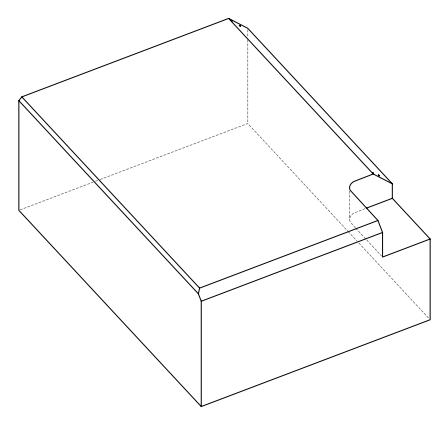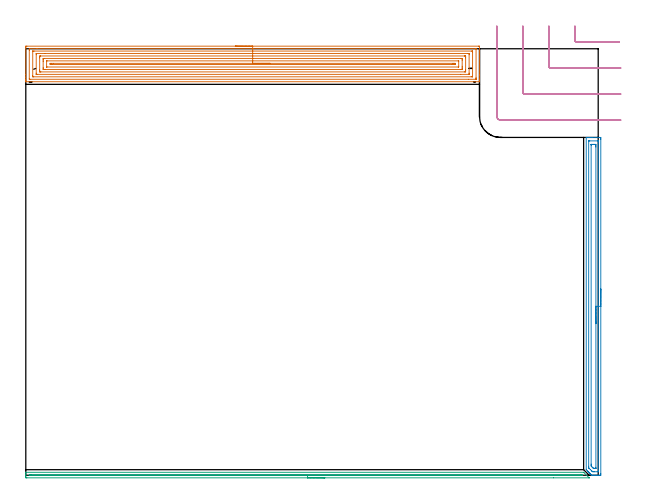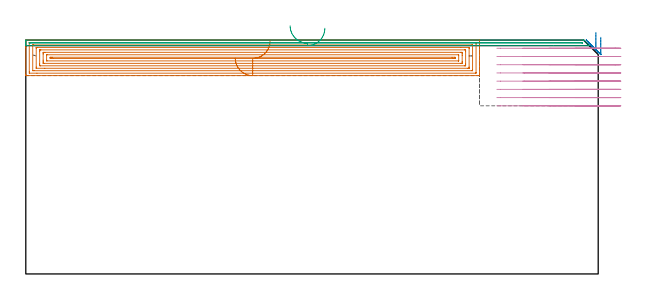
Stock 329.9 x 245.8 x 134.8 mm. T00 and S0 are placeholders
(PLAN: 4 operations, 1 tool changes, 33.1 min)
(1 AREA_MILL | FG_CHAMFER_SURFACE | UGT0205_001 | 16.98 min | 56615 mm3)
(2 AREA_MILL_1 | FG_CHAMFER_SURFACE_1 | UGT0205_001 | 4.89 min | 7050 mm3)
(3 AREA_MILL_2 | FG_CHAMFER_SURFACE_2 | UGT0205_001 | 5.31 min | 1663 mm3)
(4 MILL_CORNER_NOTCH_RECTANGULAR | CORNER_NOTCH_RECTANGULAR | UGT0201_094 | Follow Part, ap 5, ae 75% | 5.88 min | 129437 mm3)
(TOOL UGT0205_001 | Chamfer Mill 20 x 3 x 45 deg. | D20 FL50 Z2)
(TOOL UGT0201_094 | End mill 20 mm | D20 FL38 Z4)
(OP 1 AREA_MILL)
G17 G21 G94 G90
T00 M6
G54
G17 G0 G90 X120.75 Y247.3 S1061 M3
G43 Z144.8 H0
Z124.3
G94 G1 X120.788 Z123.428 F250.
X120.902 Z122.564
X121.091 Z121.712
X121.353 Z120.88
X121.687 Z120.074
X122.09 Z119.3
X122.558 Z118.564
X123.09 Z117.872
X123.679 Z117.229
X124.322 Z116.64
X125.014 Z116.109
X125.75 Z115.64
X126.524 Z115.237
X127.33 Z114.903
X128.162 Z114.641
X129.014 Z114.452
X129.878 Z114.338
X130.75 Z114.3
X260.869
X261.253 Y247.296 Z114.302
X261.49 Y247.292 Z114.306
X261.5 Y247.052 Z114.546
Y230.591 Z131.005
Y228.194 Z133.401
Y227.466 Z134.134
Y227.219 Z134.381
Y226.827 Z134.764
X261.491 Y226.803 Z134.788
X261.316 Y226.8 Z134.8
X0.184
X0.01 Y226.803 Z134.788
X0.008 Y226.826 Z134.765
X0. Y227.219 Z134.381
Y227.466 Z134.134
Y228.194 Z133.401
Y229.444 Z132.153
Y230.851 Z130.745
Y246.531 Z115.067
X0.003 Y246.791 Z114.806
X0.009 Y247.292 Z114.306
X0.122 Y247.295 Z114.303
X0.631 Y247.3 Z114.3
X130.75
Y245.886 Z115.714
X259.101 Y245.885 Z115.715
X259.49 Y245.872 Z115.728
X259.495 Y245.752 Z115.848
X259.499 Y245.49 Z116.11
X259.5 Y229.08 Z132.52
X259.499 Y228.666 Z132.934
X259.49 Y228.25 Z133.35
X259.482 Y228.22 Z133.38
X259.462 Y228.218 Z133.382
X259.408 Y228.215 Z133.385
X255.084 Y228.214 Z133.386
X2.399 Y228.215 Z133.385
X2.01 Y228.228 Z133.372
X2.005 Y228.348 Z133.252
X2.001 Y228.609 Z132.991
X2. Y245.02 Z116.58
X2.001 Y245.434 Z116.166
X2.01 Y245.85 Z115.75
X2.018 Y245.88 Z115.72
X2.038 Y245.882 Z115.718
X2.092 Y245.885 Z115.715
X6.43 Y245.886 Z115.714
X130.75
Y244.472 Z117.128
X256.951 Y244.471 Z117.129
X257.292 Y244.47 Z117.13
X257.405 Y244.468 Z117.132
X257.486 Y244.465 Z117.135
X257.492 Y244.341 Z117.259
X257.498 Y244.134 Z117.466
X257.5 Y243.928 Z117.672
X257.499 Y229.76 Z131.84
X257.495 Y229.691 Z131.909
X257.49 Y229.641 Z131.959
X257.46 Y229.635 Z131.965
X257.292 Y229.633 Z131.967
X256.737 Y229.629 Z131.971
X4.549
X4.208 Y229.63 Z131.97
X4.095 Y229.632 Z131.968
X4.014 Y229.635 Z131.965
X4.008 Y229.76 Z131.84
X4.003 Y229.966 Z131.634
X4. Y230.171 Z131.429
X4.001 Y244.34 Z117.26
X4.005 Y244.409 Z117.191
X4.01 Y244.459 Z117.141
X4.04 Y244.465 Z117.135
X4.208 Y244.467 Z117.133
X4.763 Y244.471 Z117.129
X130.75 Y244.472 Z117.128
Y243.057 Z118.543
X254.802
X255.378 Y243.056 Z118.544
X255.436 Y243.054 Z118.546
X255.476 Y243.051 Z118.549
X255.49 Y243.047 Z118.553
X255.492 Y243.024 Z118.576
X255.496 Y242.805 Z118.795
X255.5 Y242.366 Z119.234
Y231.74 Z129.86
X255.496 Y231.295 Z130.305
X255.492 Y231.075 Z130.525
X255.49 Y231.053 Z130.547
X255.469 Y231.05 Z130.55
X255.41 Y231.046 Z130.554
X255.309 Y231.044 Z130.556
X250.66 Y231.043 Z130.557
X6.698
X6.122 Y231.044 Z130.556
X6.064 Y231.046 Z130.554
X6.024 Y231.049 Z130.551
X6.01 Y231.053 Z130.547
X6.008 Y231.076 Z130.524
X6.004 Y231.295 Z130.305
X6. Y231.733 Z129.867
Y242.36 Z119.24
X6.004 Y242.805 Z118.795
X6.008 Y243.025 Z118.575
X6.01 Y243.047 Z118.553
X6.031 Y243.05 Z118.55
X6.09 Y243.054 Z118.546
X6.191 Y243.056 Z118.544
X10.949 Y243.057 Z118.543
X130.75
Y241.643 Z119.957
X252.82 Y241.642 Z119.958
X252.987 Y241.641 Z119.959
X253.321 Y241.636 Z119.964
X253.49 Y241.627 Z119.973
X253.494 Y241.574 Z120.026
X253.496 Y241.478 Z120.122
X253.5 Y240.805 Z120.795
Y240.592 Z121.008
Y233.508 Z128.092
X253.497 Y232.838 Z128.762
X253.49 Y232.622 Z128.978
X253.479 Y232.464 Z129.136
X253.154 Y232.459 Z129.141
X252.987 Y232.458 Z129.142
X8.68
X8.513 Y232.459 Z129.141
X8.179 Y232.464 Z129.136
X8.01 Y232.473 Z129.127
X8.006 Y232.526 Z129.074
X8.004 Y232.622 Z128.978
X8. Y233.295 Z128.305
Y233.508 Z128.092
Y240.592 Z121.008
X8.003 Y241.262 Z120.338
X8.01 Y241.478 Z120.122
X8.021 Y241.636 Z119.964
X8.346 Y241.641 Z119.959
X8.513 Y241.642 Z119.958
X130.75 Y241.643 Z119.957
Y240.229 Z121.371
X250.505 Y240.228 Z121.372
X251.032 Y240.226 Z121.374
X251.406 Y240.222 Z121.378
X251.49 Y240.216 Z121.384
X251.496 Y240.133 Z121.467
X251.499 Y239.707 Z121.893
X251.5 Y239.243 Z122.357
Y235.701 Z125.899
Y234.815 Z126.785
X251.497 Y234.393 Z127.207
X251.492 Y233.938 Z127.662
X251.484 Y233.878 Z127.722
X251.427 Y233.876 Z127.724
X251.295 Y233.873 Z127.727
X251.032 Y233.872 Z127.728
X250.665 Y233.871 Z127.729
X10.995 Y233.872 Z127.728
X10.468 Y233.874 Z127.726
X10.094 Y233.878 Z127.722
X10.01 Y233.884 Z127.716
X10.004 Y233.967 Z127.633
X10.001 Y234.393 Z127.207
X10. Y234.857 Z126.743
Y238.399 Z123.201
Y239.285 Z122.315
X10.003 Y239.707 Z121.893
X10.008 Y240.162 Z121.438
X10.016 Y240.222 Z121.378
X10.073 Y240.224 Z121.376
X10.205 Y240.227 Z121.373
X10.468 Y240.228 Z121.372
X10.835 Y240.229 Z121.371
X130.75
Y238.815 Z122.785
X249.25
X249.461 Y238.81 Z122.79
X249.483 Y238.808 Z122.792
X249.49 Y238.799 Z122.801
X249.497 Y238.771 Z122.829
X249.499 Y238.742 Z122.858
X249.5 Y238.712 Z122.888
X249.499 Y235.656 Z125.944
X249.496 Y235.486 Z126.114
X249.49 Y235.351 Z126.249
X249.483 Y235.292 Z126.308
X249.237 Y235.285 Z126.315
X12.25
X12.039 Y235.29 Z126.31
X12.017 Y235.292 Z126.308
X12.01 Y235.301 Z126.299
X12.003 Y235.329 Z126.271
X12.001 Y235.358 Z126.242
X12. Y235.388 Z126.212
X12.001 Y238.444 Z123.156
X12.004 Y238.614 Z122.986
X12.01 Y238.749 Z122.851
X12.017 Y238.808 Z122.792
X12.263 Y238.815 Z122.785
X130.75
Y237.4 Z124.2
X246.206
X246.56
X247.104 Y237.397 Z124.203
X247.455 Y237.393 Z124.207
X247.492 Y237.05 Z124.55
X247.494 Y237.011 Z124.589
X247.455 Y236.707 Z124.893
X246.912 Y236.702 Z124.898
X245.666 Y236.7 Z124.9
X15.294
X14.94
X14.396 Y236.703 Z124.897
X14.045 Y236.707 Z124.893
X14.008 Y237.05 Z124.55
X14.006 Y237.089 Z124.511
X14.045 Y237.393 Z124.207
X14.588 Y237.398 Z124.202
X15.834 Y237.4 Z124.2
X130.75
X131.622 Z124.238
X132.486 Z124.351
X133.338 Z124.54
X134.17 Z124.803
X134.976 Z125.136
X135.75 Z125.539
X136.486 Z126.008
X137.178 Z126.539
X137.821 Z127.128
X138.41 Z127.772
X138.942 Z128.464
X139.41 Z129.2
X139.813 Z129.973
X140.147 Z130.779
X140.409 Z131.611
X140.598 Z132.463
X140.712 Z133.328
X140.75 Z134.2
G0 Z144.8
M5
M2
(OP 2 AREA_MILL_1)
G17 G21 G94 G90
T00 M6
G54
G17 G0 G90 X331.4 Y107.35 S1061 M3
G43 Z144.8 H0
Z136.4
G94 G1 Y107.312 Z135.528 F250.
Y107.198 Z134.664
Y107.009 Z133.812
Y106.747 Z132.98
Y106.413 Z132.174
Y106.01 Z131.4
Y105.542 Z130.664
Y105.01 Z129.972
Y104.421 Z129.329
Y103.778 Z128.74
Y103.086 Z128.208
Y102.35 Z127.74
Y101.576 Z127.337
Y100.77 Z127.003
Y99.938 Z126.741
Y99.086 Z126.552
Y98.222 Z126.438
Y97.35 Z126.4
Y0.864
X331.398 Y0.596 Z126.402
X331.391 Y0.007 Z126.405
X331.369 Y0.003 Z126.427
X330.775 Y0. Z127.02
X330.478 Z127.317
X329.881 Z127.913
X329.288 Z128.509
X328.988 Z128.809
X328.394 Z129.403
X328.094 Z129.702
X327.494 Z130.306
X327.2 Z130.599
X326.318 Z131.481
X326.199 Z131.599
X326.198 Y0.001 Z131.6
X325.7 Y0.5 Z132.1
X325.412 Y0.786 Z132.384
X325.307 Y0.893 Z132.493
X325.22 Y0.98 Z132.58
X325.114 Y1.084 Z132.682
X325.01 Y1.19 Z132.79
X324.921 Y1.279 Z132.879
X324.816 Y1.382 Z132.98
X324.712 Y1.487 Z133.087
X324.622 Y1.578 Z133.177
X324.518 Y1.68 Z133.278
X324.415 Y1.785 Z133.384
X324.324 Y1.876 Z133.476
X324.221 Y1.978 Z133.575
X324.118 Y2.082 Z133.682
X324.025 Y2.175 Z133.775
X323.923 Y2.276 Z133.873
X323.821 Y2.379 Z133.979
X323.052 Y3.149 Z134.746
X323.005 Y3.205 Z134.791
X323. Y3.271 Z134.8
Y194.55
X323.003 Y194.69 Z134.788
X323.057 Y194.693 Z134.735
X323.419 Y194.7 Z134.38
X323.918 Z133.881
X324.518 Z133.277
X325.712 Z132.085
X326.306 Z131.488
X330.775 Y194.699 Z127.022
X331.369 Y194.697 Z126.428
X331.392 Y194.693 Z126.406
X331.397 Y194.104 Z126.403
X331.4 Y193.481 Z126.4
Y97.35
X329.986 Z127.814
X329.985 Y2.379 Z127.815
X329.984 Y2.277 Z127.816
X329.979 Y2.172 Z127.821
X329.97 Y2.01 Z127.83
X329.881 Y2.008 Z127.919
X329.366 Y2.001 Z128.434
X327.579 Z130.221
X327.2 Y2.004 Z130.6
X326.676 Y2.01 Z131.124
X326.306 Y2.346 Z131.494
X326.272 Y2.379 Z131.528
X325.412 Y3.237 Z132.388
X324.518 Y4.134 Z133.282
X324.493 Y4.163 Z133.307
X324.421 Y4.26 Z133.379
X324.415 Y5.054 Z133.385
Y5.158
Y192.321
X324.416 Y192.423 Z133.384
X324.421 Y192.528 Z133.379
X324.43 Y192.69 Z133.37
X324.518 Y192.692 Z133.282
X325.034 Y192.699 Z132.766
X329.502 Y192.7 Z128.298
X329.881 Y192.698 Z127.919
X329.936 Y192.695 Z127.864
X329.967 Y192.69 Z127.833
X329.979 Y192.685 Z127.821
X329.981 Y192.633 Z127.819
X329.985 Y192.425 Z127.815
X329.986 Y192.321 Z127.814
Y192.217
Y97.35
X328.572 Z129.228
X328.571 Y4.578 Z129.229
X328.57 Y4.163 Z129.23
X328.568 Y4.044 Z129.232
X328.566 Y4.017 Z129.234
X328.564 Y4.01 Z129.236
X328.528 Y4.007 Z129.272
X328.42 Y4.002 Z129.38
X328.257 Y4. Z129.543
X328.094 Z129.706
X327.363 Z130.437
X327.2 Y4.003 Z130.6
X327.146 Y4.006 Z130.654
X327.104 Y4.01 Z130.696
X327.072 Y4.039 Z130.728
X326.94 Y4.163 Z130.86
X326.306 Y4.797 Z131.494
X326.055 Y5.054 Z131.745
X325.835 Y5.298 Z131.965
X325.832 Y5.527 Z131.968
X325.83 Y5.946 Z131.97
X325.829 Y6.423 Z131.971
Y190.122
X325.83 Y190.537 Z131.97
X325.832 Y190.656 Z131.968
X325.834 Y190.683 Z131.966
X325.836 Y190.69 Z131.964
X325.872 Y190.693 Z131.928
X325.98 Y190.698 Z131.82
X326.143 Y190.7 Z131.657
X326.306 Z131.494
X327.037 Z130.763
X327.931 Z129.869
X328.094 Y190.698 Z129.706
X328.257 Y190.695 Z129.543
X328.565 Y190.686 Z129.235
X328.567 Y190.537 Z129.233
X328.57 Y190.062 Z129.23
X328.571 Y189.646 Z129.229
X328.572 Y189.169 Z129.228
Y97.35
Y96.478 Z129.266
Y95.614 Z129.38
Y94.762 Z129.569
Y93.93 Z129.832
Y93.124 Z130.165
Y92.35 Z130.568
Y91.614 Z131.037
Y90.922 Z131.568
Y90.279 Z132.157
Y89.69 Z132.801
Y89.158 Z133.493
Y88.69 Z134.228
Y88.287 Z135.002
Y87.953 Z135.808
Y87.691 Z136.64
Y87.502 Z137.492
Y87.388 Z138.357
Y87.35 Z139.228
G0 Z144.8
M5
M2
(OP 3 AREA_MILL_2)
G17 G21 G94 G90
T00 M6
G54
G17 G0 G90 X172.35 Y-1.5 S1061 M3
G43 Z144.8 H0
Z141.6
G94 G1 X172.312 Z140.728 F250.
X172.198 Z139.864
X172.009 Z139.012
X171.747 Z138.18
X171.413 Z137.374
X171.01 Z136.6
X170.542 Z135.864
X170.01 Z135.172
X169.421 Z134.529
X168.778 Z133.94
X168.086 Z133.408
X167.35 Z132.94
X166.576 Z132.537
X165.77 Z132.203
X164.938 Z131.941
X164.087 Z131.752
X163.222 Z131.638
X162.35 Z131.6
X0.621
X0.321 Y-1.497 Z131.601
X0.01 Y-1.493 Z131.602
X0. Y-1.205 Z131.889
Y-0.674 Z132.423
Y-0.335 Z132.761
Y0.197 Z133.293
Y0.535 Z133.63
Y1.471 Z134.571
X0.004 Y1.588 Z134.68
X0.01 Y1.697 Z134.788
X0.174 Y1.7 Z134.8
X321.399
X321.495 Y1.696 Z134.789
X321.538 Y1.66 Z134.756
X321.697 Y1.503 Z134.603
X324.652 Y-1.451 Z131.646
X324.683 Y-1.494 Z131.604
X324.675 Y-1.495 Z131.603
X324.621 Y-1.499 Z131.599
X304.128 Y-1.5 Z131.6
X162.35
Y-0.086 Z133.014
X2.408 Y-0.085 Z133.015
X2.149 Y-0.084 Z133.016
X2.05 Y-0.08 Z133.02
X2.01 Y-0.078 Z133.022
X2.008 Y-0.055 Z133.045
X2.006 Y0.056 Z133.156
X2.023 Y0.279 Z133.379
X2.256 Y0.283 Z133.383
X2.408 Y0.284 Z133.384
X2.664 Y0.285 Z133.385
X3.045 Y0.286 Z133.386
X319.868
X320.249 Y0.284 Z133.384
X320.38 Y0.282 Z133.382
X320.441 Y0.279 Z133.379
X320.467 Y0.271 Z133.371
X320.505 Y0.24 Z133.34
X320.807 Y-0.067 Z133.033
X320.818 Y-0.08 Z133.02
X320.815 Y-0.081 Z133.019
X320.773 Y-0.083 Z133.017
X320.684 Y-0.085 Z133.015
X162.35 Y-0.086 Z133.014
X161.478 Z133.052
X160.614 Z133.166
X159.762 Z133.355
X158.93 Z133.617
X158.124 Z133.951
X157.35 Z134.354
X156.614 Z134.823
X155.922 Z135.354
X155.279 Z135.943
X154.69 Z136.586
X154.158 Z137.278
X153.69 Z138.014
X153.287 Z138.788
X152.953 Z139.594
X152.691 Z140.426
X152.502 Z141.278
X152.388 Z142.143
X152.35 Z143.014
G0 Z144.8
M5
M2
(OP 4 MILL_CORNER_NOTCH_RECTANGULAR)
G17 G21 G94 G90
T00 M6
G54
G17 G0 G90 X316.5 Y258.8 S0 M3
G43 Z144.8 H0
Z130.062
G94 G1 Y255.8 F250.
Y250.695 F500.
G3 X317.495 Y249.7 R1.
G1 X339.108
X342.108 F250.
G0 Z144.8
X301.5 Y258.8
Z130.062
G1 Y255.8
Y235.695 F500.
G3 X302.495 Y234.7 R1.
G1 X339.9
X342.9 F250.
G0 Z144.8
X286.5 Y258.8
Z130.062
G1 Y255.8
Y220.696 F500.
G3 X287.496 Y219.7 R1.
G1 X339.9
X342.9 F250.
G0 Z144.8
X271.5 Y258.8
Z130.062
G1 Y255.8
Y206.8 F500.
G3 X273.6 Y204.7 R2.1
G1 X339.9
X342.9 F250.
G0 Z144.8
X316.5 Y258.8
Z125.325
G1 Y255.8
Y250.695 F500.
G3 X317.495 Y249.7 R1.
G1 X339.108
X342.108 F250.
G0 Z144.8
X301.5 Y258.8
Z125.325
G1 Y255.8
Y235.695 F500.
G3 X302.495 Y234.7 R1.
G1 X339.9
X342.9 F250.
G0 Z144.8
X286.5 Y258.8
Z125.325
G1 Y255.8
Y220.696 F500.
G3 X287.496 Y219.7 R1.
G1 X339.9
X342.9 F250.
G0 Z144.8
X271.5 Y258.8
Z125.325
G1 Y255.8
Y206.8 F500.
G3 X273.6 Y204.7 R2.1
G1 X339.9
X342.9 F250.
G0 Z144.8
X316.5 Y258.8
Z120.587
G1 Y255.8
Y250.695 F500.
G3 X317.495 Y249.7 R1.
G1 X339.108
X342.108 F250.
G0 Z144.8
X301.5 Y258.8
Z120.587
G1 Y255.8
Y235.695 F500.
G3 X302.495 Y234.7 R1.
G1 X339.9
X342.9 F250.
G0 Z144.8
X286.5 Y258.8
Z120.587
G1 Y255.8
Y220.696 F500.
G3 X287.496 Y219.7 R1.
G1 X339.9
X342.9 F250.
G0 Z144.8
X271.5 Y258.8
Z120.587
G1 Y255.8
Y206.8 F500.
G3 X273.6 Y204.7 R2.1
G1 X339.9
X342.9 F250.
G0 Z144.8
X316.5 Y258.8
Z115.85
G1 Y255.8
Y250.695 F500.
G3 X317.495 Y249.7 R1.
G1 X339.108
X342.108 F250.
G0 Z144.8
X301.5 Y258.8
Z115.85
G1 Y255.8
Y235.695 F500.
G3 X302.495 Y234.7 R1.
G1 X339.9
X342.9 F250.
G0 Z144.8
X286.5 Y258.8
Z115.85
G1 Y255.8
Y220.696 F500.
G3 X287.496 Y219.7 R1.
G1 X339.9
X342.9 F250.
G0 Z144.8
X271.5 Y258.8
Z115.85
G1 Y255.8
Y206.8 F500.
G3 X273.6 Y204.7 R2.1
G1 X339.9
X342.9 F250.
G0 Z144.8
X316.5 Y258.8
Z111.112
G1 Y255.8
Y250.695 F500.
G3 X317.495 Y249.7 R1.
G1 X339.108
X342.108 F250.
G0 Z144.8
X301.5 Y258.8
Z111.112
G1 Y255.8
Y235.695 F500.
G3 X302.495 Y234.7 R1.
G1 X339.9
X342.9 F250.
G0 Z144.8
X286.5 Y258.8
Z111.112
G1 Y255.8
Y220.696 F500.
G3 X287.496 Y219.7 R1.
G1 X339.9
X342.9 F250.
G0 Z144.8
X271.5 Y258.8
Z111.112
G1 Y255.8
Y206.8 F500.
G3 X273.6 Y204.7 R2.1
G1 X339.9
X342.9 F250.
G0 Z144.8
X316.5 Y258.8
Z106.375
G1 Y255.8
Y250.695 F500.
G3 X317.495 Y249.7 R1.
G1 X339.108
X342.108 F250.
G0 Z144.8
X301.5 Y258.8
Z106.375
G1 Y255.8
Y235.695 F500.
G3 X302.495 Y234.7 R1.
G1 X339.9
X342.9 F250.
G0 Z144.8
X286.5 Y258.8
Z106.375
G1 Y255.8
Y220.696 F500.
G3 X287.496 Y219.7 R1.
G1 X339.9
X342.9 F250.
G0 Z144.8
X271.5 Y258.8
Z106.375
G1 Y255.8
Y206.8 F500.
G3 X273.6 Y204.7 R2.1
G1 X339.9
X342.9 F250.
G0 Z144.8
X316.5 Y258.8
Z101.637
G1 Y255.8
Y250.695 F500.
G3 X317.495 Y249.7 R1.
G1 X339.108
X342.108 F250.
G0 Z144.8
X301.5 Y258.8
Z101.637
G1 Y255.8
Y235.695 F500.
G3 X302.495 Y234.7 R1.
G1 X339.9
X342.9 F250.
G0 Z144.8
X286.5 Y258.8
Z101.637
G1 Y255.8
Y220.696 F500.
G3 X287.496 Y219.7 R1.
G1 X339.9
X342.9 F250.
G0 Z144.8
X271.5 Y258.8
Z101.637
G1 Y255.8
Y206.8 F500.
G3 X273.6 Y204.7 R2.1
G1 X339.9
X342.9 F250.
G0 Z144.8
X316.5 Y258.8
Z96.9
G1 Y255.8
Y250.695 F500.
G3 X317.495 Y249.7 R1.
G1 X339.108
X342.108 F250.
G0 Z144.8
X301.5 Y258.8
Z96.9
G1 Y255.8
Y235.695 F500.
G3 X302.495 Y234.7 R1.
G1 X339.9
X342.9 F250.
G0 Z144.8
X286.5 Y258.8
Z96.9
G1 Y255.8
Y220.696 F500.
G3 X287.496 Y219.7 R1.
G1 X339.9
X342.9 F250.
G0 Z144.8
X271.5 Y258.8
Z96.9
G1 Y255.8
Y206.8 F500.
G3 X273.6 Y204.7 R2.1
G1 X339.9
X342.9 F250.
G0 Z144.8
M5
M2
